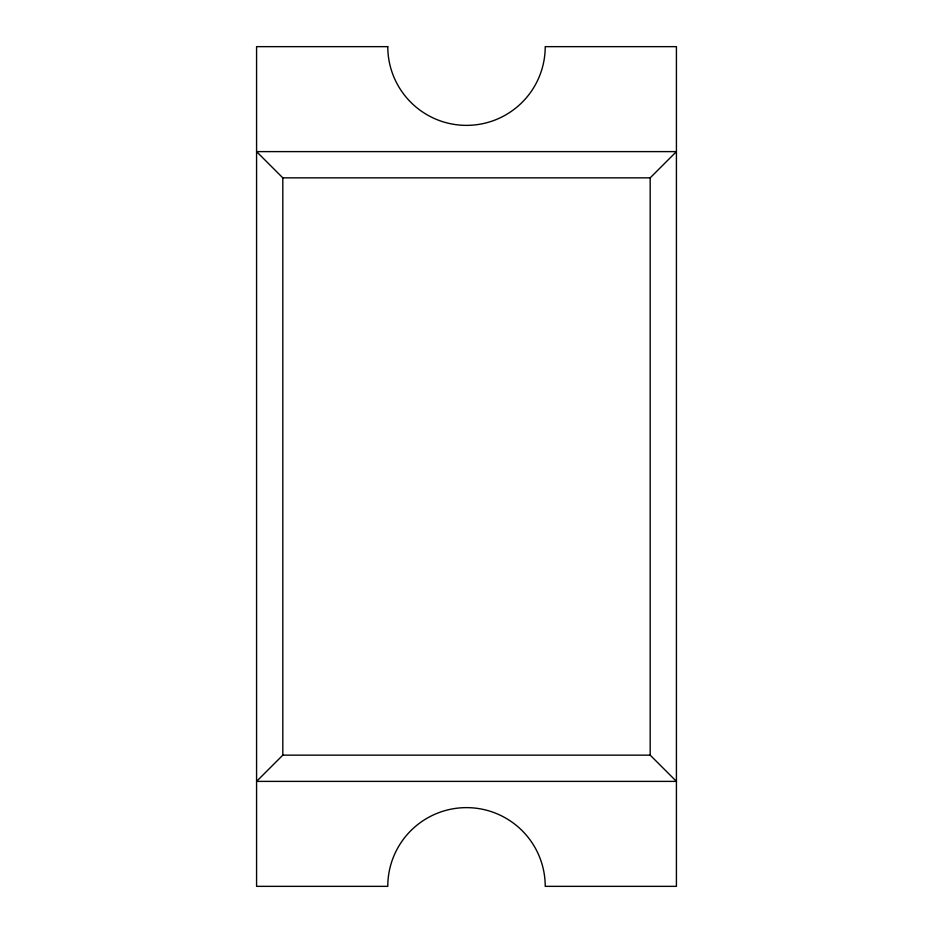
<?xml version="1.0" encoding="UTF-8"?>
<svg xmlns="http://www.w3.org/2000/svg" width="933" height="933" viewBox="0 0 933 933"><rect width="100%" height="100%" fill="white"/><g stroke="black" fill="none" stroke-linecap="round" stroke-linejoin="round"><path stroke-width="1.4" d="M650.184 177.853L676.425 151.613L256.575 151.613L282.816 177.853L282.816 755.147L256.575 781.388L676.425 781.388L650.184 755.147L650.184 177.853L282.816 177.853M282.816 755.147L650.184 755.147M387.778 46.65L256.575 46.65L256.575 886.35L387.778 886.35A78.722 78.722 0 0 1 466.5 807.628A78.722 78.722 0 0 1 545.222 886.35L676.425 886.35L676.425 46.65L545.222 46.65A78.722 78.722 0 0 1 466.5 125.372A78.722 78.722 0 0 1 387.778 46.65"/></g></svg>
